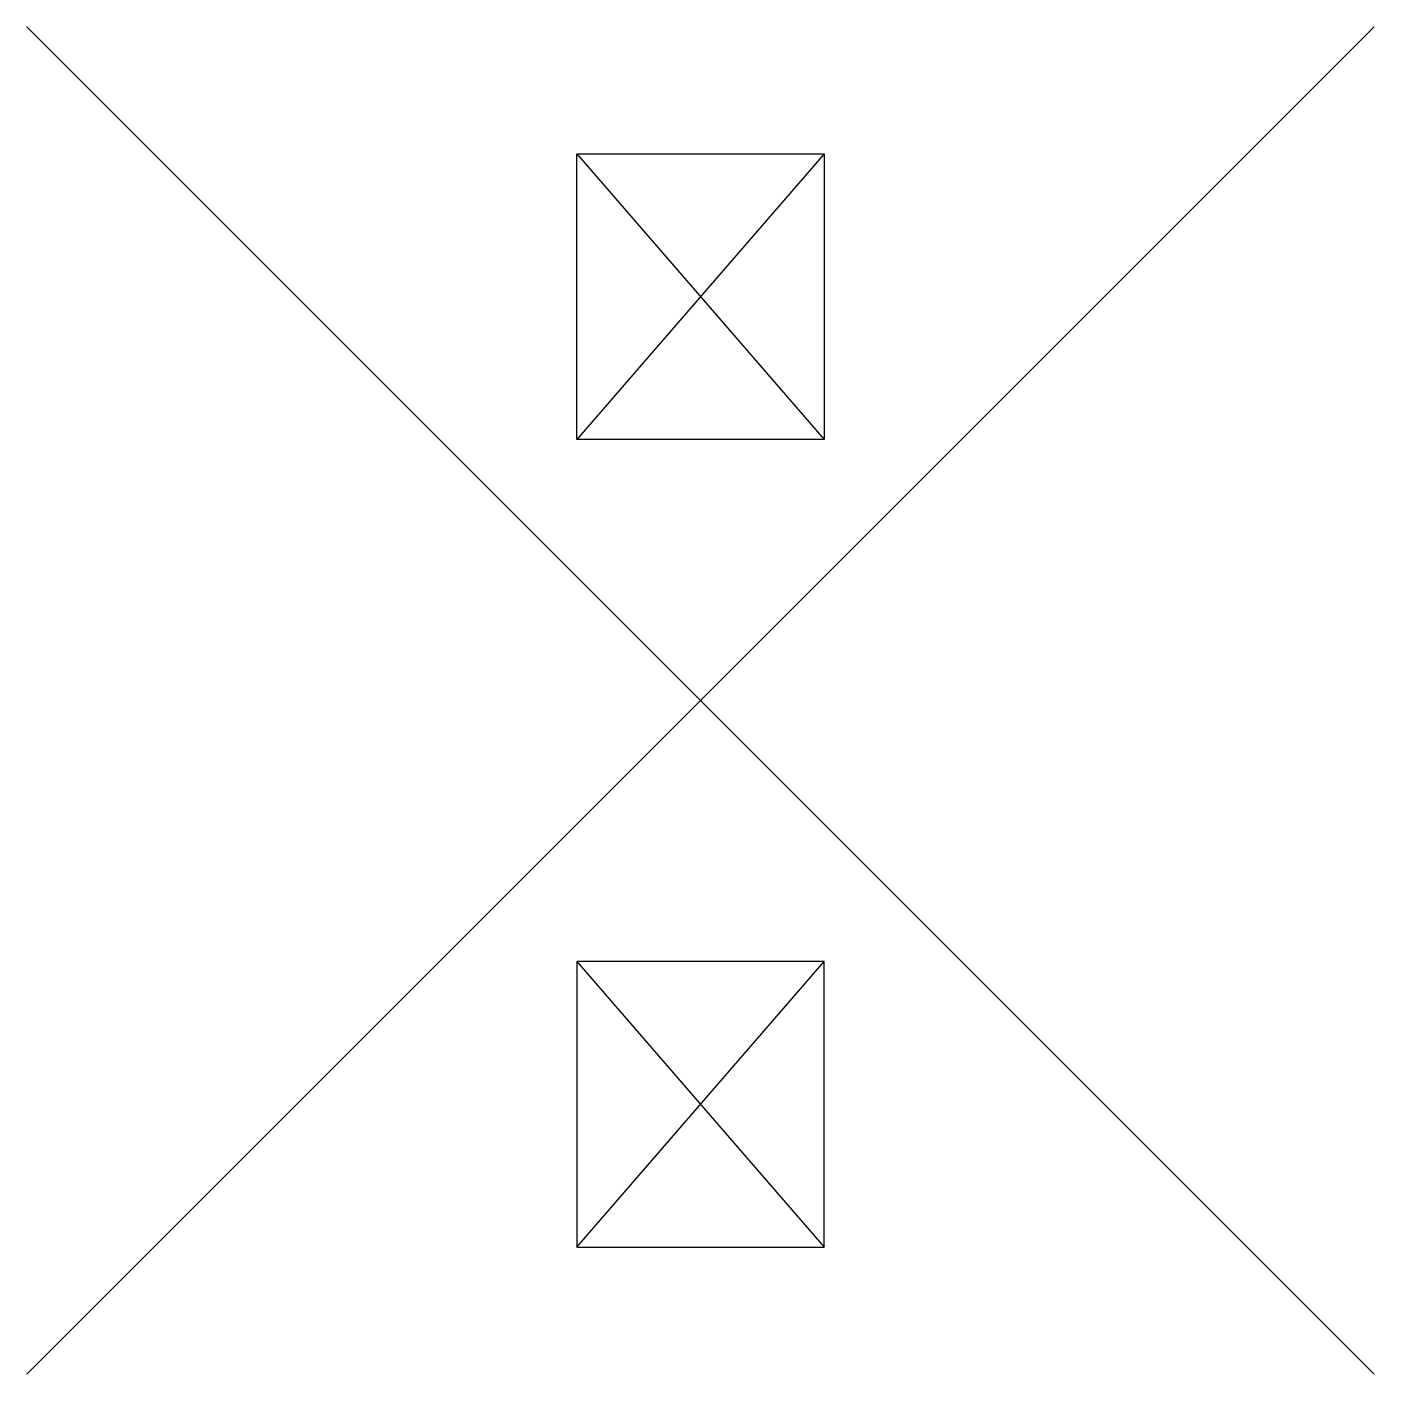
# Model space of a CAD drawing. Header units: metres. Extents: x -0.88 to 0.88, y -0.88 to 0.88.
import ezdxf

# ---------------------------------------------------------------- set-up
doc = ezdxf.new("R2010")
doc.units = ezdxf.units.M
doc.header["$MEASUREMENT"] = 0

msp = doc.modelspace()

# ---------------------------------------------------------------- linework, layer by layer
for p, q in [((-0.8839, -0.8839), (0.8839, 0.8839)), ((0.8839, -0.8839), (-0.8839, 0.8839)), ((0.1625, 0.7175), (-0.1625, 0.3425)), ((-0.1625, 0.7175), (0.1625, 0.3425)), ((-0.1625, -0.7175), (0.1625, -0.3425)), ((-0.1625, -0.3425), (0.1625, -0.7175))]:
    msp.add_line(p, q)
at = {"flags": 128}
for points in [[(0.1625, 0.7175), (0.1625, 0.3425), (-0.1625, 0.3425), (-0.1625, 0.7175)], [(0.1625, -0.7175), (0.1625, -0.3425), (-0.1625, -0.3425), (-0.1625, -0.7175)]]:
    msp.add_lwpolyline(points, close=True, dxfattribs=at)

doc.saveas('drawing.dxf')
